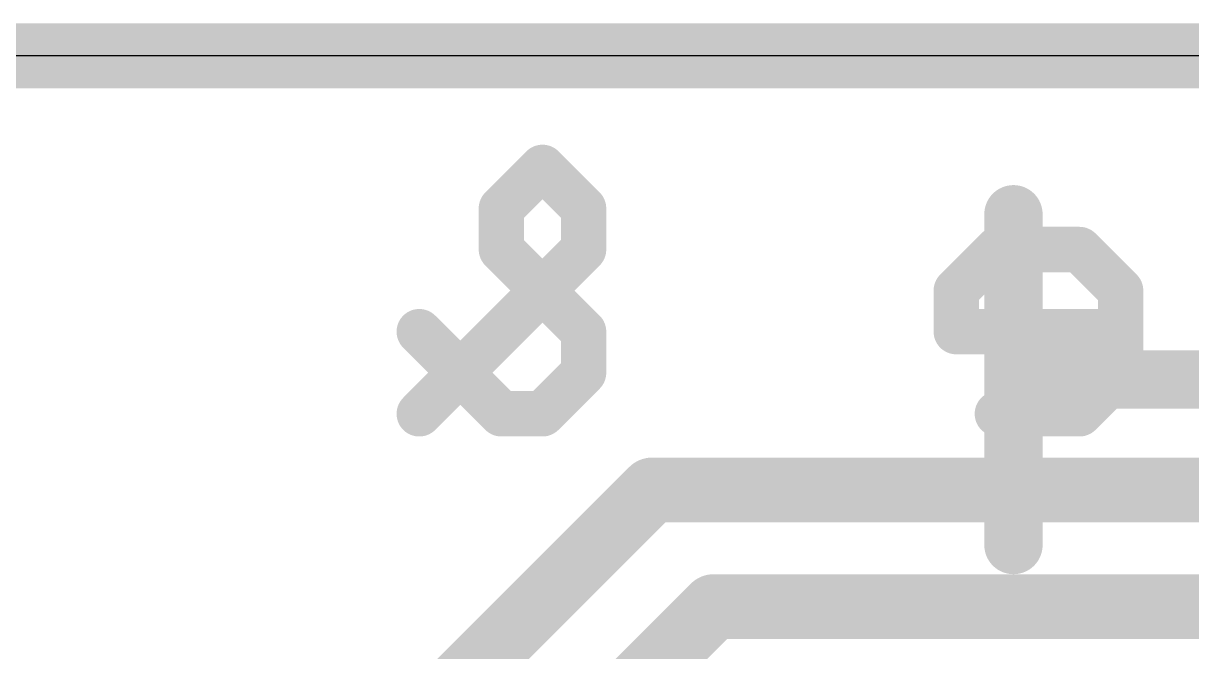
# Model space of a CAD drawing. Extents: x -0.1 to 25.5, y -0.1 to 17.9.
# Drawn here: x 4.724 to 9.303, y 15.445 to 17.907 of the extents above; entities that cross this region are included whole.
import ezdxf

# ---------------------------------------------------------------- set-up
doc = ezdxf.new("R2010")
doc.units = 0
for name, color, linetype in [('1', 12, 'CONTINUOUS'), ('16', 5, 'CONTINUOUS'), ('20', 53, 'CONTINUOUS'), ('21', 40, 'CONTINUOUS'), ('22', 6, 'CONTINUOUS')]:
    doc.layers.add(name, color=color, linetype=linetype)

msp = doc.modelspace()

# ---------------------------------------------------------------- linework, layer by layer
at = {"layer": '1', "const_width": 0.254}
msp.add_lwpolyline([(0, 17.78), (25.4, 17.78)], dxfattribs=at)
at = {"layer": '16', "const_width": 0.254}
for points in [[(0, 17.78), (25.4, 17.78)], [(7.1882, 16.0782), (2.5821, 11.4721)], [(17.576, 16.0782), (7.1882, 16.0782)], [(3.3655, 11.557), (7.4295, 15.621)], [(7.4295, 15.621), (17.2085, 15.621)]]:
    msp.add_lwpolyline(points, dxfattribs=at)
at = {"layer": '16', "const_width": 0.127}
for points in [[(7.1882, 16.1417, 1), (7.1882, 16.0147)], [(7.2331, 16.0333, 1), (7.1433, 16.1231)], [(7.4295, 15.6845, 1), (7.4295, 15.5575)], [(7.4744, 15.5761, 1), (7.3846, 15.6659)]]:
    msp.add_lwpolyline(points, format="xyb", dxfattribs=at)
at = {"layer": '20'}
msp.add_line((22.86, 17.78), (2.54, 17.78), dxfattribs=at)
at = {"layer": '21', "const_width": 0.1143}
for points in [[(8.6616, 17.1588, 1), (8.5473, 17.1588)], [(8.6045, 16.5677, 1), (8.6045, 16.4534)], [(8.5473, 15.8623, 1), (8.6616, 15.8623)]]:
    msp.add_lwpolyline(points, format="xyb", dxfattribs=at)
at = {"layer": '21', "const_width": 0.2286}
for points in [[(8.6045, 15.8623), (8.6045, 17.1588)], [(8.6045, 16.5106), (9.4688, 16.5106)]]:
    msp.add_lwpolyline(points, dxfattribs=at)
at = {"layer": '22', "const_width": 0.1778}
for points in [[(6.5974, 17.1817), (6.7584, 17.3427)], [(6.7584, 17.3427), (6.9194, 17.1817)], [(6.5974, 17.0207), (6.5974, 17.1817)], [(6.9194, 17.1817), (6.9194, 17.0207)], [(6.9194, 17.0207), (6.2754, 16.3767)], [(6.9194, 16.6987), (6.5974, 17.0207)], [(8.5413, 17.0207), (8.3803, 16.8597)], [(8.8633, 17.0207), (8.5413, 17.0207)], [(9.0243, 16.8597), (8.8633, 17.0207)], [(8.3803, 16.8597), (8.3803, 16.6987)], [(9.0243, 16.5377), (9.0243, 16.8597)], [(6.2754, 16.6987), (6.5974, 16.3767)], [(6.9194, 16.5377), (6.9194, 16.6987)], [(8.3803, 16.6987), (9.0243, 16.6987)], [(6.7584, 16.3767), (6.9194, 16.5377)], [(8.8633, 16.3767), (9.0243, 16.5377)], [(6.5974, 16.3767), (6.7584, 16.3767)], [(8.5413, 16.3767), (8.8633, 16.3767)]]:
    msp.add_lwpolyline(points, dxfattribs=at)
at = {"layer": '22', "const_width": 0.0889}
for points in [[(6.7898, 17.3741, 1), (6.727, 17.3112)], [(6.7898, 17.3112, 1), (6.727, 17.3741)], [(6.6418, 17.1817, 1), (6.5529, 17.1817)], [(6.9639, 17.1817, 1), (6.875, 17.1817)], [(6.566, 17.2131, 1), (6.6288, 17.1502)], [(6.888, 17.1502, 1), (6.9508, 17.2131)], [(6.6288, 17.0521, 1), (6.566, 16.9892)], [(6.9508, 16.9892, 1), (6.888, 17.0521)], [(8.5413, 17.0651, 1), (8.5413, 16.9762)], [(8.5727, 16.9892, 1), (8.5099, 17.0521)], [(8.8947, 17.0521, 1), (8.8319, 16.9892)], [(8.8633, 16.9762, 1), (8.8633, 17.0651)], [(6.5529, 17.0207, 1), (6.6418, 17.0207)], [(6.875, 17.0207, 1), (6.9639, 17.0207)], [(8.4248, 16.8597, 1), (8.3359, 16.8597)], [(9.0688, 16.8597, 1), (8.9799, 16.8597)], [(8.3489, 16.8911, 1), (8.4117, 16.8282)], [(8.9929, 16.8282, 1), (9.0557, 16.8911)], [(6.3068, 16.7301, 1), (6.244, 16.6672)], [(6.9639, 16.6987, 1), (6.875, 16.6987)], [(6.888, 16.6672, 1), (6.9508, 16.7301)], [(8.3803, 16.7431, 1), (8.3803, 16.6542)], [(9.0243, 16.6542, 1), (9.0243, 16.7431)], [(8.3359, 16.6987, 1), (8.4248, 16.6987)], [(6.9508, 16.5062, 1), (6.888, 16.5691)], [(9.0557, 16.5062, 1), (8.9929, 16.5691)], [(6.875, 16.5377, 1), (6.9639, 16.5377)], [(8.9799, 16.5377, 1), (9.0688, 16.5377)], [(6.244, 16.4081, 1), (6.3068, 16.3452)], [(6.5974, 16.4211, 1), (6.5974, 16.3322)], [(6.566, 16.3452, 1), (6.6288, 16.4081)], [(6.727, 16.4081, 1), (6.7898, 16.3452)], [(6.7584, 16.3322, 1), (6.7584, 16.4211)], [(8.5413, 16.4211, 1), (8.5413, 16.3322)], [(8.8319, 16.4081, 1), (8.8947, 16.3452)], [(8.8633, 16.3322, 1), (8.8633, 16.4211)]]:
    msp.add_lwpolyline(points, format="xyb", dxfattribs=at)

doc.saveas('drawing.dxf')
